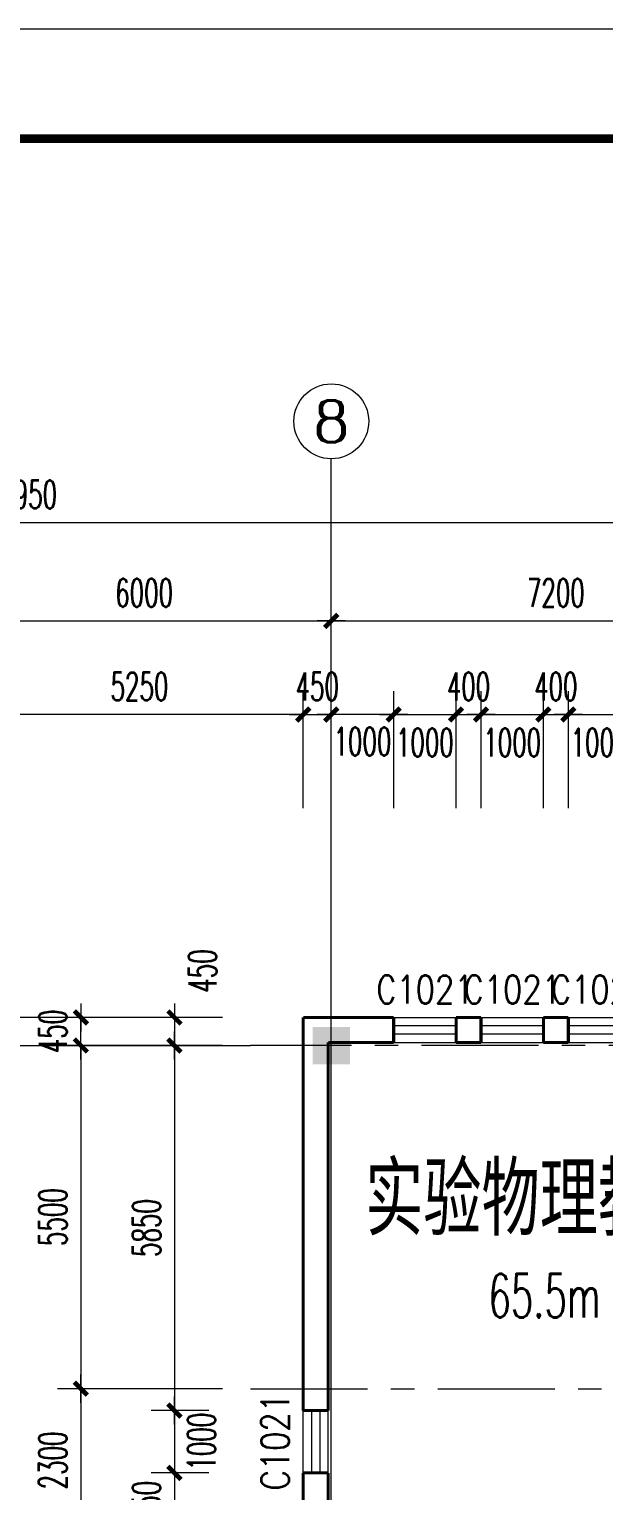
# Model space of a CAD drawing. Extents: x 1575758 to 1999219, y -897052 to -636879.
# Drawn here: x 1644001 to 1653211, y -769710 to -746283 of the extents above; entities that cross this region are included whole.
import ezdxf
from ezdxf.enums import TextEntityAlignment as Align

# ---------------------------------------------------------------- set-up
doc = ezdxf.new("R2010")
doc.units = 0
doc.header["$LTSCALE"] = 1500
doc.header["$MEASUREMENT"] = 0
doc.linetypes.add('CENTER', pattern=[2, 1.25, -0.25, 0.25, -0.25])
doc.layers.get('0').update_dxf_attribs({"linetype": 'CONTINUOUS', "lineweight": 5})
doc.layers.get('DEFPOINTS').update_dxf_attribs({"linetype": 'CONTINUOUS', "lineweight": 5})
for name, color, linetype, lineweight in [('AXIS', 7, 'CONTINUOUS', 5), ('AXIS_TEXT', 7, 'CONTINUOUS', 5), ('COLUMN', 7, 'CONTINUOUS', 5), ('DOTE', 7, 'CENTER', 5), ('PUB_DIM', 7, 'CONTINUOUS', 5), ('WALL', 7, 'CONTINUOUS', 5), ('WINDOW', 7, 'CONTINUOUS', 0), ('WINDOW_TEXT', 7, 'CONTINUOUS', 5), ('我的', 7, 'CONTINUOUS', 5)]:
    doc.layers.add(name, color=color, linetype=linetype, lineweight=lineweight)
doc.styles.add('_SIMPLEX', font='SIMPLEX.shx', dxfattribs={"width": 0.6})
doc.styles.add('COMPLEX', font='COMPLEX')
doc.styles.add('DIM_FONT', font='romans.shx', dxfattribs={"width": 0.6})
doc.styles.add('H1', font='romans.shx', dxfattribs={"width": 1.2, "bigfont": 'hztxt.shx'})
doc.styles.add('SIMPLEX', font='SIMPLEX.SHX', dxfattribs={"width": 0.6})
doc.dimstyles.new('NORMAL', dxfattribs={"dimscale": 1.5, "dimtxt": 300, "dimasz": 1, "dimexe": 250, "dimexo": 300, "dimgap": 150, "dimtad": 1, "dimdec": 0, "dimdsep": 46, "dimtxsty": 'DIM_FONT', "dimblk1": '_DIMX', "dimblk2": '_DIMX', "dimsah": 1, "dimcen": 2.5, "dimdle": 0.3, "dimclrd": 256, "dimclre": 256, "dimclrt": 256, "dimadec": 0, "dimazin": 0, "dimtfac": 1, "dimtdec": 0, "dimtix": 1, "dimtmove": 2, "dimatfit": 3, "dimldrblk": '_DIMX', "dimfxl": 1, "dimtvp": 1, "dimtolj": 1, "dimtzin": 0, "dimlwd": -1, "dimlwe": -1, "dimarcsym": 0})

# ---------------------------------------------------------------- blocks, each defined once
blk = doc.blocks.new('_FZH')
blk.add_solid([(0.5, -0.5), (-0.5, -0.5), (0.5, 0.5), (-0.5, 0.5)])
blk = doc.blocks.new('_WBLK')
for p, q in [((-0.5, 0.5), (0.5, 0.5)), ((0.5, 0.167), (-0.5, 0.167)), ((0.5, -0.167), (-0.5, -0.167)), ((-0.5, -0.5), (0.5, -0.5))]:
    blk.add_line(p, q)
at = {"layer": 'WINDOW_TEXT', "style": 'SIMPLEX', "flags": 9}
blk.add_attdef('A', text='', height=1, dxfattribs=at).set_placement((0, 1.5), align=Align.MIDDLE)
blk = doc.blocks.new('_DIMX')
blk.add_line((-150, 0), (150, 0))
at = {"const_width": 50}
blk.add_lwpolyline([(-70, -70), (70, 70)], dxfattribs=at)
blk = doc.blocks.new('*D698')
at = {"layer": 'AXIS'}
for p, q in [((1647100, -762573), (1644454, -762573)), ((1644829, -762575), (1644829, -768072)), ((1647100, -768073), (1644454, -768073))]:
    blk.add_line(p, q, dxfattribs=at)
at = {"layer": 'DEFPOINTS', "color": 0, "lineweight": 5}
for p in [(1647550, -762573), (1644829, -768073), (1647550, -768073)]:
    blk.add_point(p, dxfattribs=at)
at = {"layer": 'AXIS', "xscale": 1.5, "yscale": 1.5, "zscale": 1.5}
for p, rotation in [((1644829, -762573), 90), ((1644829, -768073), 270)]:
    blk.add_blockref('_DIMX', p, dxfattribs=dict(at, rotation=rotation))
at = {"layer": 'AXIS', "insert": (1644379, -765323), "char_height": 450, "attachment_point": 5, "rotation": 90, "style": 'DIM_FONT'}
blk.add_mtext('\\A1;5500', dxfattribs=at)
blk = doc.blocks.new('*D702')
at = {"layer": 'AXIS'}
for p, q in [((1646787, -762123), (1642954, -762123)), ((1643329, -762125), (1643329, -797372)), ((1646787, -797373), (1642954, -797373))]:
    blk.add_line(p, q, dxfattribs=at)
at = {"layer": 'DEFPOINTS', "color": 0, "lineweight": 5}
for p in [(1647237, -762123), (1643329, -797373), (1647237, -797373)]:
    blk.add_point(p, dxfattribs=at)
at = {"layer": 'AXIS', "xscale": 1.5, "yscale": 1.5, "zscale": 1.5}
for p, rotation in [((1643329, -762123), 90), ((1643329, -797373), 270)]:
    blk.add_blockref('_DIMX', p, dxfattribs=dict(at, rotation=rotation))
at = {"layer": 'AXIS', "insert": (1642879, -779748), "char_height": 450, "attachment_point": 5, "rotation": 90, "style": 'DIM_FONT'}
blk.add_mtext('\\A1;35250', dxfattribs=at)
blk = doc.blocks.new('_AXISO')
blk.add_circle((0, 0), 0.5)
at = {"layer": 'AXIS_TEXT', "style": 'COMPLEX', "width": 1.041667}
blk.add_attdef('A', text='', height=0.56, dxfattribs=at).set_placement((-0.25, -0.28), (0.25, -0.28), align=Align.FIT)
blk = doc.blocks.new('*D717')
at = {"layer": 'DEFPOINTS', "color": 0, "lineweight": 5}
for p in [(1656043, -755768), (1648843, -758918), (1656043, -758918)]:
    blk.add_point(p, dxfattribs=at)
at = {"layer": 'PUB_DIM'}
for p, q in [((1648843, -758468), (1648843, -755393)), ((1656043, -758468), (1656043, -755393)), ((1648845, -755768), (1656042, -755768))]:
    blk.add_line(p, q, dxfattribs=at)
at = {"layer": 'PUB_DIM', "xscale": 1.5, "yscale": 1.5, "zscale": 1.5, "rotation": 180}
blk.add_blockref('_DIMX', (1648843, -755768), dxfattribs=at)
at = {"layer": 'PUB_DIM', "xscale": 1.5, "yscale": 1.5, "zscale": 1.5}
blk.add_blockref('_DIMX', (1656043, -755768), dxfattribs=at)
at = {"layer": 'PUB_DIM', "insert": (1652443, -755318), "char_height": 450, "attachment_point": 5, "style": 'DIM_FONT'}
blk.add_mtext('\\A1;7200', dxfattribs=at)
blk = doc.blocks.new('*D734')
at = {"layer": 'DEFPOINTS', "color": 0, "lineweight": 5}
for p in [(1648843, -757268), (1648393, -759218), (1648843, -759218)]:
    blk.add_point(p, dxfattribs=at)
at = {"layer": 'PUB_DIM'}
for p, q in [((1648393, -758768), (1648393, -756893)), ((1648843, -758768), (1648843, -756893)), ((1648392, -757268), (1648390, -757268)), ((1648393, -757268), (1648843, -757268)), ((1648845, -757268), (1648846, -757268))]:
    blk.add_line(p, q, dxfattribs=at)
at = {"layer": 'PUB_DIM', "xscale": 1.5, "yscale": 1.5, "zscale": 1.5}
for p, rotation in [((1648393, -757268), 0.0002249537099796584), ((1648843, -757268), 180.00022495371)]:
    blk.add_blockref('_DIMX', p, dxfattribs=dict(at, rotation=rotation))
at = {"layer": 'PUB_DIM', "insert": (1648618, -756818), "char_height": 450, "attachment_point": 5, "rotation": 0.0002, "style": 'DIM_FONT'}
blk.add_mtext('\\A1;450', dxfattribs=at)
blk = doc.blocks.new('*D735')
at = {"layer": 'DEFPOINTS', "color": 0, "lineweight": 5}
for p in [(1650843, -757268), (1649843, -759218), (1650843, -759218)]:
    blk.add_point(p, dxfattribs=at)
at = {"layer": 'PUB_DIM'}
for p, q in [((1649843, -758768), (1649843, -756893)), ((1650843, -758768), (1650843, -756893)), ((1649845, -757268), (1650842, -757268))]:
    blk.add_line(p, q, dxfattribs=at)
at = {"layer": 'PUB_DIM', "xscale": 1.5, "yscale": 1.5, "zscale": 1.5, "rotation": 180}
blk.add_blockref('_DIMX', (1649843, -757268), dxfattribs=at)
at = {"layer": 'PUB_DIM', "xscale": 1.5, "yscale": 1.5, "zscale": 1.5}
blk.add_blockref('_DIMX', (1650843, -757268), dxfattribs=at)
at = {"layer": 'PUB_DIM', "insert": (1650343, -757718), "char_height": 450, "attachment_point": 5, "style": 'DIM_FONT'}
blk.add_mtext('\\A1;1000', dxfattribs=at)
blk = doc.blocks.new('*D736')
at = {"layer": 'DEFPOINTS', "color": 0, "lineweight": 5}
for p in [(1651243, -757268), (1650843, -759218), (1651243, -759218)]:
    blk.add_point(p, dxfattribs=at)
at = {"layer": 'PUB_DIM'}
for p, q in [((1650843, -758768), (1650843, -756893)), ((1651243, -758768), (1651243, -756893)), ((1650842, -757268), (1650840, -757268)), ((1650843, -757268), (1651243, -757268)), ((1651245, -757268), (1651246, -757268))]:
    blk.add_line(p, q, dxfattribs=at)
at = {"layer": 'PUB_DIM', "xscale": 1.5, "yscale": 1.5, "zscale": 1.5}
blk.add_blockref('_DIMX', (1650843, -757268), dxfattribs=at)
at = {"layer": 'PUB_DIM', "xscale": 1.5, "yscale": 1.5, "zscale": 1.5, "rotation": 180}
blk.add_blockref('_DIMX', (1651243, -757268), dxfattribs=at)
at = {"layer": 'PUB_DIM', "insert": (1651043, -756818), "char_height": 450, "attachment_point": 5, "style": 'DIM_FONT'}
blk.add_mtext('\\A1;400', dxfattribs=at)
blk = doc.blocks.new('*D737')
at = {"layer": 'DEFPOINTS', "color": 0, "lineweight": 5}
for p in [(1652643, -757268), (1652243, -759218), (1652643, -759218)]:
    blk.add_point(p, dxfattribs=at)
at = {"layer": 'PUB_DIM'}
for p, q in [((1652243, -758768), (1652243, -756893)), ((1652643, -758768), (1652643, -756893)), ((1652242, -757268), (1652240, -757268)), ((1652243, -757268), (1652643, -757268)), ((1652645, -757268), (1652646, -757268))]:
    blk.add_line(p, q, dxfattribs=at)
at = {"layer": 'PUB_DIM', "xscale": 1.5, "yscale": 1.5, "zscale": 1.5}
blk.add_blockref('_DIMX', (1652243, -757268), dxfattribs=at)
at = {"layer": 'PUB_DIM', "xscale": 1.5, "yscale": 1.5, "zscale": 1.5, "rotation": 180}
blk.add_blockref('_DIMX', (1652643, -757268), dxfattribs=at)
at = {"layer": 'PUB_DIM', "insert": (1652443, -756818), "char_height": 450, "attachment_point": 5, "style": 'DIM_FONT'}
blk.add_mtext('\\A1;400', dxfattribs=at)
blk = doc.blocks.new('*D738')
at = {"layer": 'DEFPOINTS', "color": 0, "lineweight": 5}
for p in [(1653643, -757268), (1652643, -759218), (1653643, -759218)]:
    blk.add_point(p, dxfattribs=at)
at = {"layer": 'PUB_DIM'}
for p, q in [((1652643, -758768), (1652643, -756893)), ((1653643, -758768), (1653643, -756893)), ((1652645, -757268), (1653642, -757268))]:
    blk.add_line(p, q, dxfattribs=at)
at = {"layer": 'PUB_DIM', "xscale": 1.5, "yscale": 1.5, "zscale": 1.5, "rotation": 180}
blk.add_blockref('_DIMX', (1652643, -757268), dxfattribs=at)
at = {"layer": 'PUB_DIM', "xscale": 1.5, "yscale": 1.5, "zscale": 1.5}
blk.add_blockref('_DIMX', (1653643, -757268), dxfattribs=at)
at = {"layer": 'PUB_DIM', "insert": (1653143, -757718), "char_height": 450, "attachment_point": 5, "style": 'DIM_FONT'}
blk.add_mtext('\\A1;1000', dxfattribs=at)
blk = doc.blocks.new('*D749')
at = {"layer": 'DEFPOINTS', "color": 0, "lineweight": 5}
for p in [(1647329, -762573), (1646329, -768423), (1647329, -768423)]:
    blk.add_point(p, dxfattribs=at)
at = {"layer": 'PUB_DIM'}
for p, q in [((1646879, -762573), (1645954, -762573)), ((1646329, -762575), (1646329, -768422)), ((1646879, -768423), (1645954, -768423))]:
    blk.add_line(p, q, dxfattribs=at)
at = {"layer": 'PUB_DIM', "xscale": 1.5, "yscale": 1.5, "zscale": 1.5}
for p, rotation in [((1646329, -762573), 90), ((1646329, -768423), 270)]:
    blk.add_blockref('_DIMX', p, dxfattribs=dict(at, rotation=rotation))
at = {"layer": 'PUB_DIM', "insert": (1645879, -765498), "char_height": 450, "attachment_point": 5, "rotation": 90, "style": 'DIM_FONT'}
blk.add_mtext('\\A1;5850', dxfattribs=at)
blk = doc.blocks.new('*D750')
at = {"layer": 'DEFPOINTS', "color": 0, "lineweight": 5}
for p in [(1647329, -768423), (1646329, -769423), (1647329, -769423)]:
    blk.add_point(p, dxfattribs=at)
at = {"layer": 'PUB_DIM'}
for p, q in [((1646879, -768423), (1645954, -768423)), ((1646329, -768425), (1646329, -769422)), ((1646879, -769423), (1645954, -769423))]:
    blk.add_line(p, q, dxfattribs=at)
at = {"layer": 'PUB_DIM', "xscale": 1.5, "yscale": 1.5, "zscale": 1.5}
for p, rotation in [((1646329, -768423), 90), ((1646329, -769423), 270)]:
    blk.add_blockref('_DIMX', p, dxfattribs=dict(at, rotation=rotation))
at = {"layer": 'PUB_DIM', "insert": (1646761, -768923), "char_height": 450, "attachment_point": 5, "rotation": 90, "style": 'DIM_FONT'}
blk.add_mtext('\\A1;1000', dxfattribs=at)
blk = doc.blocks.new('*D751')
at = {"layer": 'DEFPOINTS', "color": 0, "lineweight": 5}
for p in [(1647329, -769423), (1646329, -770373), (1647329, -770373)]:
    blk.add_point(p, dxfattribs=at)
at = {"layer": 'PUB_DIM'}
for p, q in [((1646879, -769423), (1645954, -769423)), ((1646329, -769422), (1646329, -769420)), ((1646329, -769423), (1646329, -770373)), ((1646879, -770373), (1645954, -770373)), ((1646329, -770375), (1646329, -770376))]:
    blk.add_line(p, q, dxfattribs=at)
at = {"layer": 'PUB_DIM', "xscale": 1.5, "yscale": 1.5, "zscale": 1.5}
for p, rotation in [((1646329, -769423), 270), ((1646329, -770373), 90)]:
    blk.add_blockref('_DIMX', p, dxfattribs=dict(at, rotation=rotation))
at = {"layer": 'PUB_DIM', "insert": (1645879, -769898), "char_height": 450, "attachment_point": 5, "rotation": 90, "style": 'DIM_FONT'}
blk.add_mtext('\\A1;950', dxfattribs=at)
blk = doc.blocks.new('*D867')
at = {"layer": 'DEFPOINTS', "color": 0, "lineweight": 5}
for p in [(1682843, -754189), (1682843, -758759), (1604893, -759065)]:
    blk.add_point(p, dxfattribs=at)
at = {"layer": 'PUB_DIM'}
for p, q in [((1604893, -758615), (1604893, -753814)), ((1682843, -758309), (1682843, -753814)), ((1604895, -754189), (1682842, -754189))]:
    blk.add_line(p, q, dxfattribs=at)
at = {"layer": 'PUB_DIM', "xscale": 1.5, "yscale": 1.5, "zscale": 1.5, "rotation": 180}
blk.add_blockref('_DIMX', (1604893, -754189), dxfattribs=at)
at = {"layer": 'PUB_DIM', "xscale": 1.5, "yscale": 1.5, "zscale": 1.5}
blk.add_blockref('_DIMX', (1682843, -754189), dxfattribs=at)
at = {"layer": 'PUB_DIM', "insert": (1643868, -753739), "char_height": 450, "attachment_point": 5, "style": 'DIM_FONT'}
blk.add_mtext('\\A1;77950', dxfattribs=at)
blk = doc.blocks.new('*D928')
at = {"layer": 'DEFPOINTS', "color": 0, "lineweight": 5}
for p in [(1643143, -757268), (1643143, -759218), (1648393, -759218)]:
    blk.add_point(p, dxfattribs=at)
at = {"layer": 'PUB_DIM'}
for p, q in [((1643143, -758768), (1643143, -756893)), ((1648393, -758768), (1648393, -756893)), ((1648392, -757268), (1643145, -757268))]:
    blk.add_line(p, q, dxfattribs=at)
at = {"layer": 'PUB_DIM', "xscale": 1.5, "yscale": 1.5, "zscale": 1.5}
for p, rotation in [((1643143, -757268), 180.0000000000026), ((1648393, -757268), 2.557953848736361e-12)]:
    blk.add_blockref('_DIMX', p, dxfattribs=dict(at, rotation=rotation))
at = {"layer": 'PUB_DIM', "insert": (1645768, -756818), "char_height": 450, "attachment_point": 5, "style": 'DIM_FONT'}
blk.add_mtext('\\A1;5250', dxfattribs=at)
blk = doc.blocks.new('*D929')
at = {"layer": 'DEFPOINTS', "color": 0, "lineweight": 5}
for p in [(1648843, -757268), (1648843, -759218), (1649843, -759218)]:
    blk.add_point(p, dxfattribs=at)
at = {"layer": 'PUB_DIM'}
for p, q in [((1648843, -758768), (1648843, -756893)), ((1649843, -758768), (1649843, -756893)), ((1649842, -757268), (1648845, -757268))]:
    blk.add_line(p, q, dxfattribs=at)
at = {"layer": 'PUB_DIM', "xscale": 1.5, "yscale": 1.5, "zscale": 1.5}
for p, rotation in [((1648843, -757268), 179.9998987705991), ((1649843, -757268), 359.9998987705991)]:
    blk.add_blockref('_DIMX', p, dxfattribs=dict(at, rotation=rotation))
at = {"layer": 'PUB_DIM', "insert": (1649343, -757700), "char_height": 450, "attachment_point": 5, "rotation": 359.9999, "style": 'DIM_FONT'}
blk.add_mtext('\\A1;1000', dxfattribs=at)
blk = doc.blocks.new('*D930')
at = {"layer": 'DEFPOINTS', "color": 0, "lineweight": 5}
for p in [(1652243, -757268), (1651243, -759218), (1652243, -759218)]:
    blk.add_point(p, dxfattribs=at)
at = {"layer": 'PUB_DIM'}
for p, q in [((1651243, -758768), (1651243, -756893)), ((1652243, -758768), (1652243, -756893)), ((1651245, -757268), (1652242, -757268))]:
    blk.add_line(p, q, dxfattribs=at)
at = {"layer": 'PUB_DIM', "xscale": 1.5, "yscale": 1.5, "zscale": 1.5, "rotation": 180}
blk.add_blockref('_DIMX', (1651243, -757268), dxfattribs=at)
at = {"layer": 'PUB_DIM', "xscale": 1.5, "yscale": 1.5, "zscale": 1.5}
blk.add_blockref('_DIMX', (1652243, -757268), dxfattribs=at)
at = {"layer": 'PUB_DIM', "insert": (1651743, -757718), "char_height": 450, "attachment_point": 5, "style": 'DIM_FONT'}
blk.add_mtext('\\A1;1000', dxfattribs=at)
blk = doc.blocks.new('*D947')
at = {"layer": 'DEFPOINTS', "color": 0, "lineweight": 5}
for p in [(1648843, -755768), (1642843, -758918), (1648843, -758918)]:
    blk.add_point(p, dxfattribs=at)
at = {"layer": 'PUB_DIM'}
for p, q in [((1642843, -758468), (1642843, -755393)), ((1648843, -758468), (1648843, -755393)), ((1642845, -755768), (1648842, -755768))]:
    blk.add_line(p, q, dxfattribs=at)
at = {"layer": 'PUB_DIM', "xscale": 1.5, "yscale": 1.5, "zscale": 1.5, "rotation": 180}
blk.add_blockref('_DIMX', (1642843, -755768), dxfattribs=at)
at = {"layer": 'PUB_DIM', "xscale": 1.5, "yscale": 1.5, "zscale": 1.5}
blk.add_blockref('_DIMX', (1648843, -755768), dxfattribs=at)
at = {"layer": 'PUB_DIM', "insert": (1645843, -755318), "char_height": 450, "attachment_point": 5, "style": 'DIM_FONT'}
blk.add_mtext('\\A1;6000', dxfattribs=at)
blk = doc.blocks.new('*D985')
at = {"layer": 'DEFPOINTS', "color": 0, "lineweight": 5}
for p in [(1647329, -762123), (1646329, -762573), (1647329, -762573)]:
    blk.add_point(p, dxfattribs=at)
at = {"layer": 'PUB_DIM'}
for p, q in [((1646879, -762123), (1645954, -762123)), ((1646329, -762122), (1646329, -762120)), ((1646329, -762123), (1646329, -762573)), ((1646879, -762573), (1645954, -762573)), ((1646329, -762575), (1646329, -762576))]:
    blk.add_line(p, q, dxfattribs=at)
at = {"layer": 'PUB_DIM', "xscale": 1.5, "yscale": 1.5, "zscale": 1.5}
for p, rotation in [((1646329, -762123), 270), ((1646329, -762573), 90)]:
    blk.add_blockref('_DIMX', p, dxfattribs=dict(at, rotation=rotation))
at = {"layer": 'PUB_DIM', "insert": (1646779, -761379), "char_height": 450, "attachment_point": 5, "rotation": 90, "style": 'DIM_FONT'}
blk.add_mtext('\\A1;450', dxfattribs=at)
blk = doc.blocks.new('*D986')
at = {"layer": 'AXIS'}
for p, q in [((1647100, -762123), (1644454, -762123)), ((1644829, -762122), (1644829, -762120)), ((1644829, -762573), (1644829, -762123)), ((1647100, -762573), (1644454, -762573)), ((1644829, -762575), (1644829, -762576))]:
    blk.add_line(p, q, dxfattribs=at)
at = {"layer": 'DEFPOINTS', "color": 0, "lineweight": 5}
for p in [(1644829, -762123), (1647550, -762123), (1647550, -762573)]:
    blk.add_point(p, dxfattribs=at)
at = {"layer": 'AXIS', "xscale": 1.5, "yscale": 1.5, "zscale": 1.5}
for p, rotation in [((1644829, -762123), 270), ((1644829, -762573), 90)]:
    blk.add_blockref('_DIMX', p, dxfattribs=dict(at, rotation=rotation))
at = {"layer": 'AXIS', "insert": (1644379, -762348), "char_height": 450, "attachment_point": 5, "rotation": 90, "style": 'DIM_FONT'}
blk.add_mtext('\\A1;450', dxfattribs=at)
blk = doc.blocks.new('*D1737')
at = {"layer": 'AXIS'}
for p, q in [((1647100, -768073), (1644454, -768073)), ((1644829, -768075), (1644829, -770372)), ((1647100, -770373), (1644454, -770373))]:
    blk.add_line(p, q, dxfattribs=at)
at = {"layer": 'DEFPOINTS', "color": 0, "lineweight": 5}
for p in [(1647550, -768073), (1644829, -770373), (1647550, -770373)]:
    blk.add_point(p, dxfattribs=at)
at = {"layer": 'AXIS', "xscale": 1.5, "yscale": 1.5, "zscale": 1.5}
for p, rotation in [((1644829, -768073), 90), ((1644829, -770373), 270)]:
    blk.add_blockref('_DIMX', p, dxfattribs=dict(at, rotation=rotation))
at = {"layer": 'AXIS', "insert": (1644379, -769223), "char_height": 450, "attachment_point": 5, "rotation": 90, "style": 'DIM_FONT'}
blk.add_mtext('\\A1;2300', dxfattribs=at)

msp = doc.modelspace()

# ---------------------------------------------------------------- linework, layer by layer
at = {"layer": 'AXIS'}
msp.add_line((1642129.3, -762573.4), (1647549.6, -762573.4), dxfattribs=at)
at = {"layer": 'AXIS', "color": 250}
msp.add_lwpolyline([(1576593.4, -746283.4), (1576593.4, -847596.8), (1713313.9, -847596.8), (1713313.9, -746283.4)], close=True, dxfattribs=at)
at = {"layer": 'AXIS', "color": 0, "const_width": 140.2}
msp.add_lwpolyline([(1578346.2, -748036.2), (1578346.2, -845844), (1711561.1, -845844), (1711561.1, -748036.2)], close=True, dxfattribs=at)
at = {"layer": 'DOTE'}
for p, q in [((1682164.9, -762573.5), (1647549.6, -762573.5)), ((1647549.6, -768073.5), (1676743.1, -768073.5))]:
    msp.add_line(p, q, dxfattribs=at)
at = {"layer": 'PUB_DIM'}
for p, q in [((1648843.2, -758917.7), (1648843.1, -753168.1)), ((1648843.1, -798919.5), (1648843.1, -758890.9))]:
    msp.add_line(p, q, dxfattribs=at)
at = {"layer": 'WALL', "const_width": 50}
for points in [[(1649843.1, -762123.5), (1648393.1, -762123.5)], [(1648393.1, -768423.5), (1648393.1, -762123.5)], [(1649843.1, -762123.5), (1649843.1, -762523.5)], [(1651243.1, -762123.5), (1650843.1, -762123.5)], [(1650843.1, -762123.5), (1650843.1, -762523.5)], [(1651243.1, -762123.5), (1651243.1, -762523.5)], [(1652643.1, -762123.5), (1652243.1, -762123.5)], [(1652243.1, -762123.5), (1652243.1, -762523.5)], [(1652643.1, -762123.5), (1652643.1, -762523.5)], [(1649843.1, -762523.5), (1648793.1, -762523.5)], [(1648793.1, -768423.5), (1648793.1, -762523.5)], [(1651243.1, -762523.5), (1650843.1, -762523.5)], [(1652643.1, -762523.5), (1652243.1, -762523.5)], [(1648793.1, -768423.5), (1648393.1, -768423.5)], [(1648393.1, -770773.5), (1648393.1, -769423.5)], [(1648793.1, -769423.5), (1648393.1, -769423.5)], [(1648793.1, -770273.5), (1648793.1, -769423.5)]]:
    msp.add_lwpolyline(points, dxfattribs=at)

# ---------------------------------------------------------------- block references
at = {"layer": 'AXIS'}
ref = msp.add_blockref('_AXISO', (1648843.1, -752568.1), dxfattribs=dict(at, xscale=1200, yscale=1200, zscale=1200))
ref.add_attrib('A', '8', dxfattribs={"layer": 'AXIS_TEXT', "height": 672, "style": 'COMPLEX', "width": 1.339286}).set_placement((1648543.1, -752904.1), (1649143.1, -752904.1), align=Align.FIT)
at = {"layer": 'COLUMN', "xscale": 600, "yscale": 600, "zscale": 600}
msp.add_blockref('_FZH', (1648843.1, -762573.5), dxfattribs=at)
at = {"layer": 'WINDOW'}
ref = msp.add_blockref('_WBLK', (1650343.1, -762323.5), dxfattribs=dict(at, xscale=1000, yscale=399.9991050347453, zscale=1000))
ref.add_attrib('A', 'C1021', dxfattribs={"layer": 'WINDOW_TEXT', "height": 450, "style": '_SIMPLEX', "width": 0.8, "flags": 8}).set_placement((1650343.1, -761673.5), align=Align.MIDDLE)
ref = msp.add_blockref('_WBLK', (1651743.1, -762323.5), dxfattribs=dict(at, xscale=1000, yscale=399.9991050347453, zscale=1000))
ref.add_attrib('A', 'C1021', dxfattribs={"layer": 'WINDOW_TEXT', "height": 450, "style": '_SIMPLEX', "width": 0.8, "flags": 8}).set_placement((1651743.1, -761673.5), align=Align.MIDDLE)
ref = msp.add_blockref('_WBLK', (1653143.1, -762323.5), dxfattribs=dict(at, xscale=1000, yscale=399.9991050347453, zscale=1000))
ref.add_attrib('A', 'C1021', dxfattribs={"layer": 'WINDOW_TEXT', "height": 450, "style": '_SIMPLEX', "width": 0.8, "flags": 8}).set_placement((1653143.1, -761673.5), align=Align.MIDDLE)
ref = msp.add_blockref('_WBLK', (1648593.1, -768923.5), dxfattribs=dict(at, xscale=1000, yscale=400.0000000002328, zscale=1000, rotation=90))
ref.add_attrib('A', 'C1021', dxfattribs={"layer": 'WINDOW_TEXT', "height": 450, "rotation": 90, "style": '_SIMPLEX', "width": 0.8, "flags": 8}).set_placement((1647943.1, -768923.5), align=Align.MIDDLE)

# ---------------------------------------------------------------- texts
at = {"layer": '我的', "lineweight": 0, "style": 'H1', "width": 0.8}
msp.add_text('实验物理教研室', height=1166.4, dxfattribs=at).set_placement((1649384.7, -765622.1))
at = {"layer": '我的', "color": 0, "lineweight": 5, "insert": (1651361.3, -766234.9), "char_height": 700, "width": 2712.56, "attachment_point": 1, "style": 'DIM_FONT'}
msp.add_mtext('{\\C3;65.5m}', dxfattribs=at)

# ---------------------------------------------------------------- dimensions: what is measured, and where the dimension line sits
at = {"layer": 'AXIS'}
dim = msp.add_linear_dim(base=(1643329.3, -797373.4), p1=(1647237.1, -762123.4), p2=(1647237.1, -797373.4), angle=270, dimstyle='NORMAL', dxfattribs=at)
dim.commit()
dim.dimension.update_dxf_attribs({"geometry": '*D702', "text_midpoint": (1642879.3, -779748.4)})
for p1, p2, distance, picture, middle in [((1647549.6, -762573.4), (1647549.6, -762123.4), 2720.3, '*D986', (1644379.3, -762348.4)), ((1647549.6, -762573.4), (1647549.6, -768073.5), -2720.3, '*D698', (1644379.3, -765323.5)), ((1647549.6, -768073.5), (1647549.6, -770373.4), -2720.3, '*D1737', (1644379.3, -769223.5))]:
    dim = msp.add_aligned_dim(p1=p1, p2=p2, distance=distance, dimstyle='NORMAL', dxfattribs=at)
    dim.commit()
    dim.dimension.update_dxf_attribs({"geometry": picture, "text_midpoint": middle})
at = {"layer": 'PUB_DIM'}
for base, p1, p2, picture, middle in [((1682843.2, -754188.6), (1604893.2, -759064.7), (1682843.2, -758758.9), '*D867', (1643868.2, -753738.6)), ((1648843.2, -755767.7), (1642843.1, -758917.8), (1648843.2, -758917.7), '*D947', (1645843.1, -755317.7)), ((1656043.2, -755767.7), (1648843.2, -758917.7), (1656043.2, -758917.7), '*D717', (1652443.2, -755317.7))]:
    dim = msp.add_linear_dim(base=base, p1=p1, p2=p2, dimstyle='NORMAL', dxfattribs=at)
    dim.commit()
    dim.dimension.update_dxf_attribs({"geometry": picture, "text_midpoint": middle})
for p1, p2, distance, picture, middle in [((1648393.2, -759217.7), (1643143.2, -759217.7), -1950, '*D928', (1645768.2, -756817.7)), ((1648393.2, -759217.7), (1648843.2, -759217.7), 1950, '*D734', (1648618.2, -756817.8)), ((1650843.2, -759217.7), (1651243.2, -759217.7), 1950, '*D736', (1651043.2, -756817.7)), ((1652243.2, -759217.7), (1652643.2, -759217.7), 1950, '*D737', (1652443.2, -756817.7)), ((1647329.3, -762573.4), (1647329.3, -768423.5), -1000, '*D749', (1645879.3, -765498.5)), ((1647329.3, -769423.5), (1647329.3, -770373.4), -1000, '*D751', (1645879.3, -769898.5))]:
    dim = msp.add_aligned_dim(p1=p1, p2=p2, distance=distance, dimstyle='NORMAL', dxfattribs=at)
    dim.commit()
    dim.dimension.update_dxf_attribs({"geometry": picture, "text_midpoint": middle})
for base, p1, p2, angle, picture, middle in [((1648843.2, -757267.8), (1649843.2, -759217.7), (1648843.2, -759217.7), 179.9999, '*D929', (1649343.2, -757699.8)), ((1650843.2, -757267.7), (1649843.2, -759217.7), (1650843.2, -759217.7), 0, '*D735', (1650343.1, -757717.7)), ((1652243.2, -757267.7), (1651243.2, -759217.7), (1652243.2, -759217.7), 0, '*D930', (1651743.1, -757717.7)), ((1653643.2, -757267.7), (1652643.2, -759217.7), (1653643.2, -759217.7), 360, '*D738', (1653143.1, -757717.7)), ((1646329.3, -762573.4), (1647329.3, -762123.4), (1647329.3, -762573.4), 270, '*D985', (1646779.3, -761378.9)), ((1646329.3, -769423.5), (1647329.3, -768423.5), (1647329.3, -769423.5), 270, '*D750', (1646761.3, -768923.5))]:
    dim = msp.add_linear_dim(base=base, p1=p1, p2=p2, angle=angle, dimstyle='NORMAL', dxfattribs=at)
    dim.commit()
    dim.dimension.update_dxf_attribs({"geometry": picture, "text_midpoint": middle, "dimtype": 161})

doc.saveas('drawing.dxf')
